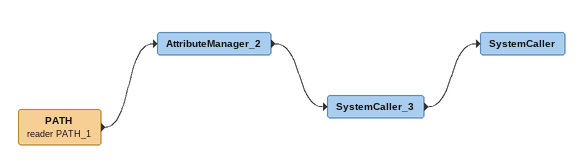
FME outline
PATH (reader PATH_1)
    -> AttributeManager_2
AttributeManager_2
    -> SystemCaller_3
SystemCaller_3
    -> SystemCaller
SystemCaller
